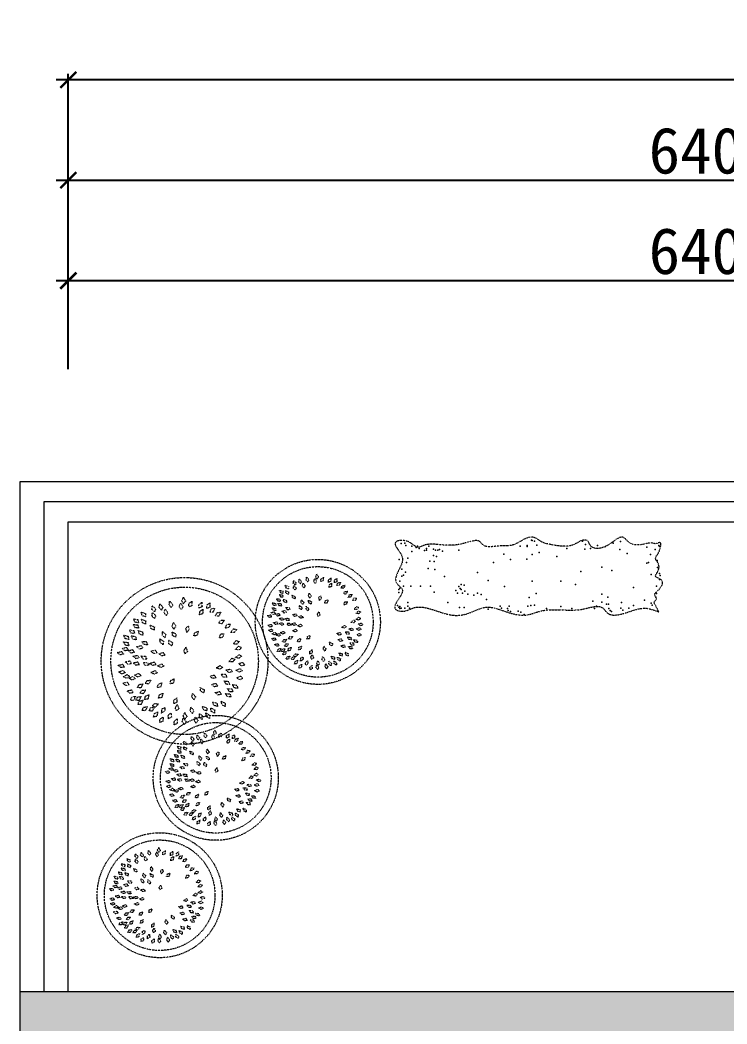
# Model space of a CAD drawing. Header units: millimetres. Extents: x -41640 to 3079702, y -5257903 to 68462.
# Drawn here: x 2742 to 6259, y 17369 to 22366 of the extents above; entities that cross this region are included whole.
import ezdxf

# ---------------------------------------------------------------- set-up
doc = ezdxf.new("R2010")
doc.units = ezdxf.units.MM
doc.header["$LTSCALE"] = 10
doc.linetypes.add('ACAD_ISO03W100', pattern=[30, 12, -18])
doc.linetypes.add('CONTINOUS', pattern=[0])
doc.layers.get('0').update_dxf_attribs({"color": 255})
doc.layers.get('Defpoints').update_dxf_attribs({"color": 255})
doc.layers.add('1室外尺寸标注', color=3, linetype='Continuous', lineweight=30)
doc.layers.add('浅线', color=251, linetype='CONTINOUS', lineweight=0)
doc.styles.get("Standard").update_dxf_attribs({"font": ''})
doc.styles.add('邓林', font='simhei.ttf')
doc.styles.get('Standard').set_extended_font_data('SimSun')
doc.dimstyles.get("Standard").update_dxf_attribs({"dimtxt": 0.18, "dimasz": 0.18, "dimexe": 0.18, "dimexo": 0.0625, "dimgap": 0.09, "dimtad": 0, "dimtih": 1, "dimtoh": 1, "dimdec": 4, "dimzin": 0, "dimdsep": 46, "dimtxsty": 'Standard', "dimcen": 0.09, "dimadec": 0, "dimazin": 0, "dimtfac": 1, "dimtdec": 4, "dimtofl": 0, "dimtmove": 0, "dimatfit": 3, "dimfxl": 1, "dimtolj": 1, "dimtzin": 0, "dimarcsym": 0})

# ---------------------------------------------------------------- blocks, each defined once
blk = doc.blocks.new('_ArchTick')
at = {"color": 0, "linetype": 'ByBlock', "const_width": 0.15}
blk.add_lwpolyline([(-0.5, -0.5), (0.5, 0.5)], dxfattribs=at)
blk = doc.blocks.new('*D316')
at = {"layer": '1室外尺寸标注', "color": 8, "lineweight": -2}
for p, q in [((2982.3, 20629), (2982.3, 21099)), ((9382.6, 20629), (9382.6, 21099)), ((9442.6, 21069), (2922.3, 21069))]:
    blk.add_line(p, q, dxfattribs=at)
at = {"layer": 'Defpoints', "color": 0, "lineweight": 30}
for p in [(2982.3, 21069), (2982.3, 20569, 0), (9382.6, 20569, 0)]:
    blk.add_point(p, dxfattribs=at)
at = {"layer": '1室外尺寸标注', "color": 8, "lineweight": -2, "xscale": 80, "yscale": 80, "zscale": 80, "rotation": 180}
blk.add_blockref('_ArchTick', (2982.3, 21069), dxfattribs=at)
at = {"layer": '1室外尺寸标注', "color": 8, "lineweight": -2, "xscale": 80, "yscale": 80, "zscale": 80}
blk.add_blockref('_ArchTick', (9382.6, 21069), dxfattribs=at)
at = {"layer": '1室外尺寸标注', "color": 45, "insert": (6182.4, 21215.3), "char_height": 230, "attachment_point": 5, "style": '邓林', "bg_fill": 3, "box_fill_scale": 1.1, "bg_fill_color": 256, "bg_fill_true_color": 13158600, "bg_fill_transparency": 6998976}
blk.add_mtext('6400', dxfattribs=at)
blk = doc.blocks.new('_Dot')
at = {"color": 0, "linetype": 'ByBlock', "lineweight": -2}
blk.add_line((-0.5, 0), (-1, 0), dxfattribs=at)
at = {"color": 0, "linetype": 'ByBlock', "const_width": 0.5}
blk.add_lwpolyline([(-0.25, 0, 1), (0.25, 0, 1)], format="xyb", close=True, dxfattribs=at)
blk = doc.blocks.new('DOT')
at = {"color": 0, "linetype": 'ByBlock'}
blk.add_line((-0.35, 0), (-1, 0), dxfattribs=at)
at = {"color": 0, "linetype": 'ByBlock', "const_width": 0.35}
blk.add_lwpolyline([(-0.175, 0, 1), (0.175, 0, 1)], format="xyb", close=True, dxfattribs=at)
blk = doc.blocks.new('*D317')
at = {"layer": '1室外尺寸标注', "color": 8, "lineweight": -2}
for p, q in [((2982.3, 20629), (2982.3, 21599)), ((9382.6, 20629), (9382.6, 21599)), ((2922.3, 21569), (9442.6, 21569))]:
    blk.add_line(p, q, dxfattribs=at)
at = {"layer": 'Defpoints', "color": 0, "lineweight": 30}
for p in [(9382.6, 21569), (2982.3, 20569, 0), (9382.6, 20569, 0)]:
    blk.add_point(p, dxfattribs=at)
at = {"layer": '1室外尺寸标注', "color": 8, "lineweight": -2, "xscale": 80, "yscale": 80, "zscale": 80, "rotation": 180}
blk.add_blockref('_ArchTick', (2982.3, 21569), dxfattribs=at)
at = {"layer": '1室外尺寸标注', "color": 8, "lineweight": -2, "xscale": 80, "yscale": 80, "zscale": 80}
blk.add_blockref('_ArchTick', (9382.6, 21569), dxfattribs=at)
at = {"layer": '1室外尺寸标注', "color": 45, "insert": (6182.4, 21715.3), "char_height": 230, "attachment_point": 5, "style": '邓林', "bg_fill": 3, "box_fill_scale": 1.1, "bg_fill_color": 256, "bg_fill_true_color": 13158600, "bg_fill_transparency": 6994144}
blk.add_mtext('6400', dxfattribs=at)
blk = doc.blocks.new('*D322')
at = {"layer": '1室外尺寸标注', "color": 8, "lineweight": -2}
for p, q in [((2982.3, 20629), (2982.3, 22099)), ((24232.6, 20629), (24232.6, 22099)), ((24292.6, 22069), (2922.3, 22069))]:
    blk.add_line(p, q, dxfattribs=at)
at = {"layer": 'Defpoints', "color": 0, "lineweight": 30}
for p in [(2982.3, 22069), (2982.3, 20569, 0), (24232.6, 20569, 0)]:
    blk.add_point(p, dxfattribs=at)
at = {"layer": '1室外尺寸标注', "color": 8, "lineweight": -2, "xscale": 80, "yscale": 80, "zscale": 80, "rotation": 180}
blk.add_blockref('_ArchTick', (2982.3, 22069), dxfattribs=at)
at = {"layer": '1室外尺寸标注', "color": 8, "lineweight": -2, "xscale": 80, "yscale": 80, "zscale": 80}
blk.add_blockref('_ArchTick', (24232.6, 22069), dxfattribs=at)
at = {"layer": '1室外尺寸标注', "color": 45, "insert": (13607.4, 22215.3), "char_height": 230, "attachment_point": 5, "style": '邓林', "bg_fill": 3, "box_fill_scale": 1.1, "bg_fill_color": 256, "bg_fill_true_color": 13158600, "bg_fill_transparency": 0}
blk.add_mtext('21250', dxfattribs=at)

msp = doc.modelspace()

# ---------------------------------------------------------------- hatches: boundary and pattern name
at = {"layer": '浅线'}
h = msp.add_hatch(color=256, dxfattribs=at)
h.paths.add_polyline_path([(7667.6, 17529), (2742.3, 17529), (2742.3, 16199), (2982.3, 16199), (2982.3, 17329), (7667.6, 17329)])
h.paths.add_polyline_path([(10482.6, 17529), (8997.6, 17529), (8997.6, 17329), (10482.6, 17329)])

# ---------------------------------------------------------------- linework, layer by layer
for p, q in [((2742.3, 20069), (24472.6, 20069)), ((2742.3, 17529), (2742.3, 20069)), ((2862.3, 19969), (24352.6, 19969)), ((2982.3, 19869), (24232.6, 19869)), ((2982.3, 17529), (2982.3, 19869)), ((7667.6, 17529), (2742.3, 17529)), ((2742.3, 16199), (2742.3, 17529))]:
    msp.add_line(p, q, dxfattribs=at)
at = {"layer": '浅线', "ltscale": 0.5}
msp.add_line((2862.3, 17529), (2862.3, 19969), dxfattribs=at)
at = {"layer": '浅线', "linetype": 'ACAD_ISO03W100', "ltscale": 0.01, "elevation": 0}
for points in [[(4173.6, 19569.7), (4165, 19579.6), (4168, 19593.2), (4179.2, 19580.5)], [(4218.8, 19583.9), (4212.8, 19595.6), (4218.9, 19608.1), (4226.8, 19593.1)], [(4238.8, 19571.7), (4239.4, 19584.8), (4251, 19592.7), (4250.3, 19575.7)], [(4277.3, 19567.4), (4277, 19580.5), (4287.9, 19589.1), (4288.5, 19572.2)], [(4077.3, 19534.6), (4065, 19539.3), (4061.1, 19552.7), (4077, 19546.8)], [(4111.4, 19553.7), (4101.5, 19562.3), (4102.5, 19576.2), (4115.4, 19565.2)], [(4111.1, 19528.1), (4101.7, 19537.3), (4103.5, 19551.1), (4115.7, 19539.4)], [(4136.8, 19559.8), (4128.4, 19569.8), (4131.5, 19583.4), (4142.5, 19570.5)], [(4155.1, 19539.5), (4146.8, 19549.7), (4150.1, 19563.2), (4161, 19550.2)], [(4210.6, 19561.9), (4203.5, 19572.9), (4208.2, 19586), (4217.6, 19571.8)], [(4279.2, 19542.3), (4280.2, 19555.4), (4291.9, 19562.9), (4290.8, 19546)], [(4306.3, 19565.3), (4306.4, 19578.4), (4317.5, 19586.8), (4317.7, 19569.8)], [(4317.7, 19551.8), (4322.6, 19564), (4336.1, 19567.6), (4329.9, 19551.8)], [(4338.7, 19538.7), (4345.1, 19550.2), (4358.9, 19552.2), (4350.8, 19537.2)], [(3554.6, 19461.2), (3546.6, 19476.8), (3554.7, 19493.5), (3565.2, 19473.5)], [(4051.8, 19492.5), (4038.8, 19494.2), (4031.9, 19506.3), (4048.7, 19504.3)], [(4051.4, 19512.5), (4038.5, 19514.9), (4032.3, 19527.4), (4049, 19524.4)], [(4077.9, 19507.4), (4065.8, 19512.7), (4062.6, 19526.2), (4078.2, 19519.6)], [(4110.4, 19485.3), (4098.3, 19490.3), (4094.8, 19503.8), (4110.5, 19497.5)], [(4183.7, 19489.3), (4176.6, 19500.4), (4181.5, 19513.4), (4190.8, 19499.2)], [(4237.3, 19500.5), (4240.6, 19487.8), (4231.9, 19476.8), (4227.5, 19493.2)], [(4350.6, 19511.4), (4358.3, 19522.1), (4372.2, 19522.4), (4362.4, 19508.5)], [(4394.1, 19506.8), (4388.5, 19494.9), (4374.8, 19492.1), (4382, 19507.5)], [(4417.3, 19487.3), (4409.5, 19476.7), (4395.6, 19476.6), (4405.6, 19490.3)], [(3411.4, 19421), (3398.2, 19432.4), (3399.5, 19451), (3416.7, 19436.3)], [(3445.2, 19429), (3434, 19442.5), (3438.2, 19460.6), (3452.9, 19443.3)], [(3494.3, 19442.2), (3482.9, 19455.5), (3486.8, 19473.7), (3501.7, 19456.6)], [(3543.6, 19431.8), (3534.1, 19446.5), (3540.4, 19464), (3553, 19445.1)], [(3581.2, 19445), (3582.1, 19462.4), (3597.4, 19472.9), (3596.5, 19450.3)], [(3632.5, 19439.1), (3632.1, 19456.6), (3646.7, 19468.2), (3647.4, 19445.6)], [(3671.3, 19436.4), (3671.3, 19453.9), (3686.2, 19465), (3686.4, 19442.4)], [(3686.4, 19418.4), (3693, 19434.7), (3710.9, 19439.5), (3702.7, 19418.4)], [(4015.5, 19427), (4002.5, 19428.9), (3995.8, 19441.1), (4012.6, 19438.8)], [(4015, 19450.3), (4002.2, 19453.2), (3996.5, 19465.9), (4013.1, 19462.3)], [(4036.8, 19472), (4023.8, 19474.1), (4017.4, 19486.4), (4034.1, 19483.9)], [(4043.1, 19448.9), (4030.2, 19451.5), (4024.2, 19464.1), (4040.9, 19460.9)], [(4067.5, 19466.1), (4055, 19470.2), (4050.5, 19483.4), (4066.7, 19478.3)], [(4084.7, 19430.7), (4071.6, 19431.1), (4063.6, 19442.5), (4080.5, 19442.1)], [(4142.7, 19430.9), (4131.9, 19438.4), (4131.5, 19452.3), (4145.4, 19442.7)], [(4149.1, 19457), (4139.7, 19466.2), (4141.5, 19480), (4153.7, 19468.3)], [(4175.2, 19426), (4164.8, 19434.1), (4165.1, 19448), (4178.6, 19437.7)], [(4189.9, 19458.6), (4178.5, 19465.1), (4176.7, 19478.9), (4191.6, 19470.6)], [(4257.4, 19463.9), (4261.6, 19476.4), (4274.8, 19480.8), (4269.6, 19464.6)], [(4370.3, 19471.2), (4365.9, 19458.8), (4352.6, 19454.7), (4358.2, 19470.7)], [(4427.1, 19442.3), (4418.3, 19432.5), (4404.5, 19433.7), (4415.7, 19446.5)], [(3365.8, 19395.5), (3349.5, 19401.8), (3344.3, 19419.6), (3365.5, 19411.8)], [(3411, 19386.8), (3398.4, 19399.1), (3400.8, 19417.5), (3417.1, 19401.9)], [(3469.6, 19402), (3458.6, 19415.6), (3463, 19433.7), (3477.4, 19416.3)], [(3635.1, 19405.7), (3636.4, 19423.2), (3652, 19433.2), (3650.6, 19410.6)], [(3714.4, 19401), (3722.9, 19416.3), (3741.3, 19418.9), (3730.5, 19399)], [(3995.4, 19395.6), (3982.6, 19392.7), (3971.9, 19401.8), (3988.5, 19405.6)], [(4014, 19410.7), (4001.1, 19407.9), (3990.6, 19417), (4007.1, 19420.8)], [(4036.4, 19402.2), (4023.5, 19399.4), (4013, 19408.5), (4029.6, 19412.3)], [(4054.2, 19381.5), (4041.4, 19378.5), (4030.7, 19387.4), (4047.2, 19391.4)], [(4067.7, 19417.4), (4054.9, 19414.6), (4044.3, 19423.6), (4060.8, 19427.5)], [(4082.2, 19377.1), (4069, 19377), (4060.5, 19388), (4077.5, 19388.4)], [(4120.8, 19400.6), (4108, 19397.7), (4097.4, 19406.7), (4113.9, 19410.6)], [(4150.8, 19391.5), (4138, 19388.7), (4127.4, 19397.7), (4143.9, 19401.5)], [(4225.1, 19397.2), (4220.8, 19409.6), (4228.6, 19421.2), (4234.3, 19405.2)], [(4436.8, 19387.3), (4426.3, 19379.5), (4412.9, 19383.4), (4426.4, 19393.7)], [(4436.3, 19420.4), (4427.1, 19411.1), (4413.3, 19412.9), (4425.1, 19425.1)], [(3331.9, 19339.4), (3314.5, 19341.6), (3305.3, 19357.7), (3327.8, 19355.1)], [(3331.3, 19366), (3314.1, 19369.2), (3305.9, 19385.9), (3328.1, 19381.9)], [(3366.7, 19359.2), (3350.6, 19366.3), (3346.3, 19384.3), (3367.1, 19375.5)], [(3410, 19329.7), (3393.9, 19336.4), (3389.2, 19354.4), (3410.2, 19345.9)], [(3507.7, 19335), (3498.3, 19349.8), (3504.9, 19367.2), (3517.2, 19348.2)], [(3579.2, 19350), (3583.6, 19333), (3572, 19318.5), (3566.1, 19340.3)], [(3730.2, 19364.6), (3740.5, 19378.7), (3759.1, 19379.1), (3746, 19360.7)], [(3788.3, 19358.4), (3780.8, 19342.6), (3762.6, 19338.8), (3772.1, 19359.3)], [(3998.8, 19347.7), (3986, 19344.8), (3975.4, 19353.8), (3991.9, 19357.7)], [(4025.7, 19360.2), (4012.9, 19357.4), (4002.3, 19366.4), (4018.8, 19370.2)], [(4054.8, 19356.5), (4042, 19353.7), (4031.4, 19362.7), (4047.9, 19366.6)], [(4070.5, 19363.8), (4083.6, 19364.9), (4092.9, 19354.6), (4076, 19353)], [(4117.1, 19356.6), (4104.5, 19352.9), (4093.4, 19361.3), (4109.6, 19366.1)], [(4146.9, 19350.7), (4135, 19345.3), (4122.7, 19351.9), (4138.1, 19359.1)], [(4365.8, 19346.6), (4354.8, 19339.4), (4341.7, 19344.1), (4355.9, 19353.5)], [(4401.1, 19329.7), (4388.3, 19326.9), (4377.7, 19335.9), (4394.2, 19339.8)], [(4411.6, 19376.2), (4402.8, 19366.5), (4388.9, 19367.7), (4400.2, 19380.4)], [(4439.1, 19333.6), (4427.1, 19328.3), (4415, 19335.1), (4430.4, 19342.1)], [(4447.7, 19354.5), (4434.9, 19351.6), (4424.3, 19360.6), (4440.8, 19364.5)], [(3282.9, 19283.1), (3265.8, 19287), (3258.2, 19303.9), (3280.3, 19299.1)], [(3311.9, 19312), (3294.6, 19314.8), (3286, 19331.2), (3308.3, 19327.8)], [(3320.3, 19281.2), (3303.1, 19284.7), (3295.1, 19301.5), (3317.3, 19297.2)], [(3352.8, 19304.1), (3336.2, 19309.6), (3330.2, 19327.2), (3351.8, 19320.3)], [(3461.7, 19292), (3449.1, 19304.2), (3451.4, 19322.7), (3467.8, 19307)], [(3516.1, 19294.1), (3500.9, 19302.8), (3498.5, 19321.2), (3518.2, 19310.2)], [(3606, 19301.3), (3611.6, 19317.8), (3629.3, 19323.7), (3622.2, 19302.2)], [(3756.6, 19310.9), (3750.7, 19294.4), (3732.9, 19288.9), (3740.4, 19310.3)], [(3819.3, 19332.3), (3808.8, 19318.3), (3790.2, 19318.2), (3803.6, 19336.5)], [(4001.8, 19325.8), (3989.5, 19321.3), (3977.8, 19329), (3993.7, 19334.9)], [(4016.4, 19281.2), (4003.6, 19278.3), (3992.9, 19287.3), (4009.5, 19291.2)], [(4018.5, 19311.9), (4007.1, 19305.5), (3994.3, 19311.1), (4009, 19319.6)], [(4039.7, 19304), (4027.6, 19298.9), (4015.5, 19305.8), (4031.1, 19312.6)], [(4061.2, 19315.1), (4049, 19310.1), (4037, 19317.2), (4052.7, 19323.8)], [(4076.5, 19286.8), (4084.1, 19297.5), (4098, 19297.9), (4088.3, 19284)], [(4122.1, 19325.9), (4110.2, 19320.3), (4097.9, 19326.9), (4113.2, 19334.2)], [(4121.7, 19271.2), (4125.7, 19283.7), (4138.8, 19288.4), (4133.9, 19272.1)], [(4169.4, 19284.7), (4172, 19297.5), (4184.6, 19303.5), (4181.4, 19286.9)], [(4340.8, 19307.4), (4327.9, 19304.5), (4317.3, 19313.5), (4333.9, 19317.4)], [(4380.9, 19309.6), (4367.7, 19309.6), (4359.3, 19320.8), (4376.3, 19320.9)], [(4391, 19281.9), (4378, 19283.4), (4370.8, 19295.4), (4387.7, 19293.7)], [(4440.9, 19304.4), (4428.6, 19299.7), (4416.8, 19307), (4432.5, 19313.3)], [(3281.4, 19230.3), (3264.3, 19226.6), (3250.2, 19238.7), (3272.3, 19243.7)], [(3283.5, 19252), (3266.1, 19254.5), (3257.2, 19270.8), (3279.6, 19267.8)], [(3353.1, 19239.2), (3336.1, 19235.4), (3321.9, 19247.5), (3343.9, 19252.6)], [(3375.8, 19256.9), (3358.3, 19257.5), (3347.6, 19272.7), (3370.2, 19272.2)], [(3453, 19257.1), (3438.7, 19267.2), (3438.1, 19285.8), (3456.7, 19272.9)], [(3496.4, 19250.7), (3482.6, 19261.5), (3482.9, 19280.1), (3500.9, 19266.3)], [(3563, 19212.3), (3557.3, 19228.8), (3567.6, 19244.2), (3575.2, 19222.9)], [(3832.3, 19272.4), (3820.6, 19259.4), (3802.1, 19261), (3817.1, 19277.9)], [(3844.6, 19243.2), (3832.3, 19230.7), (3813.9, 19233.2), (3829.6, 19249.4)], [(4032, 19252), (4019.2, 19249.2), (4008.6, 19258.2), (4025.1, 19262)], [(4021, 19223.2), (4026.5, 19235.1), (4040.2, 19238.1), (4033.2, 19222.6)], [(4047.6, 19271.3), (4054.4, 19282.5), (4068.3, 19283.9), (4059.6, 19269.3)], [(4056.9, 19250.3), (4064.4, 19261), (4078.4, 19261.5), (4068.7, 19247.5)], [(4074.1, 19226.4), (4077.7, 19239), (4090.7, 19244), (4086.2, 19227.7)], [(4126.5, 19231.5), (4129.6, 19244.3), (4142.4, 19249.7), (4138.5, 19233.2)], [(4258.3, 19225.4), (4250.1, 19235.6), (4253.6, 19249.1), (4264.3, 19236)], [(4295.3, 19250.8), (4283.6, 19256.8), (4281.2, 19270.6), (4296.4, 19262.9)], [(4347.3, 19276.4), (4334.5, 19273.5), (4323.9, 19282.5), (4340.4, 19286.4)], [(4361, 19245.7), (4348.2, 19242.9), (4337.6, 19251.9), (4354.1, 19255.8)], [(4396.6, 19236.3), (4383.5, 19236.7), (4375.4, 19248), (4392.4, 19247.7)], [(4403.9, 19254.4), (4390.7, 19255.1), (4383, 19266.7), (4399.9, 19265.9)], [(4422.1, 19268.3), (4409, 19269.4), (4401.5, 19281.1), (4418.4, 19279.9)], [(3256.7, 19210.1), (3239.6, 19206.3), (3225.4, 19218.3), (3247.5, 19223.5)], [(3311.3, 19218.9), (3294.2, 19215.2), (3280.2, 19227.4), (3302.2, 19232.3)], [(3335.1, 19191.3), (3318.1, 19187.3), (3303.8, 19199.2), (3325.8, 19204.6)], [(3372.4, 19185.5), (3354.9, 19185.3), (3343.5, 19200), (3366.1, 19200.5)], [(3423.9, 19216.8), (3406.9, 19213), (3392.7, 19225), (3414.7, 19230.1)], [(3463.9, 19204.7), (3446.8, 19200.9), (3432.6, 19212.9), (3454.7, 19218.1)], [(3811.7, 19184.3), (3799.9, 19171.3), (3781.4, 19173), (3796.4, 19189.9)], [(3845.2, 19199.1), (3831.2, 19188.7), (3813.3, 19193.9), (3831.4, 19207.6)], [(4041.4, 19223.8), (4047.8, 19235.2), (4061.6, 19237), (4053.4, 19222.2)], [(4049.2, 19207.3), (4053.9, 19219.5), (4067.3, 19223.4), (4061.4, 19207.5)], [(4064.4, 19185.9), (4070.7, 19197.4), (4084.5, 19199.4), (4076.5, 19184.4)], [(4090.7, 19184.2), (4097.2, 19195.6), (4111, 19197.5), (4102.8, 19182.6)], [(4102.6, 19202.4), (4112.2, 19211.4), (4125.9, 19209.2), (4113.7, 19197.4)], [(4150.4, 19195.7), (4149.4, 19182.6), (4137.7, 19175), (4138.8, 19192)], [(4184, 19210.5), (4183.6, 19223.7), (4194.4, 19232.4), (4195.2, 19215.5)], [(4193, 19183.3), (4188.6, 19195.7), (4196.3, 19207.3), (4202.1, 19191.4)], [(4252.3, 19173.6), (4244, 19183.7), (4247.1, 19197.2), (4258.1, 19184.3)], [(4306.8, 19183.4), (4294.2, 19187.1), (4289.3, 19200.1), (4305.6, 19195.5)], [(4334.6, 19175.5), (4323, 19181.6), (4320.7, 19195.3), (4335.8, 19187.6)], [(4346.2, 19200.6), (4333.5, 19203.6), (4327.8, 19216.3), (4344.4, 19212.6)], [(4374.4, 19199.9), (4362.7, 19205.9), (4360.3, 19219.6), (4375.5, 19212)], [(3261.3, 19146.2), (3244.2, 19142.4), (3230, 19154.4), (3252.1, 19159.6)], [(3297.1, 19163), (3280, 19159.1), (3265.9, 19171.2), (3287.9, 19176.3)], [(3335.9, 19158.1), (3318.8, 19154.2), (3304.7, 19166.3), (3326.7, 19171.4)], [(3356.8, 19167.8), (3374.2, 19169.2), (3386.6, 19155.4), (3364.1, 19153.3)], [(3419, 19158.1), (3402.2, 19153.2), (3387.3, 19164.4), (3409, 19170.9)], [(3458.7, 19150.2), (3442.8, 19143), (3426.5, 19151.9), (3447, 19161.4)], [(3750.6, 19144.7), (3735.9, 19135.2), (3718.5, 19141.5), (3737.3, 19154)], [(3848.3, 19127.5), (3832.3, 19120.4), (3816.1, 19129.4), (3836.7, 19138.8)], [(3859.8, 19155.3), (3842.7, 19151.5), (3828.5, 19163.5), (3850.6, 19168.6)], [(4107.7, 19160.8), (4110.3, 19173.7), (4122.9, 19179.7), (4119.7, 19163)], [(4130.6, 19140.3), (4131.8, 19153.4), (4143.7, 19160.7), (4142.2, 19143.7)], [(4163.7, 19154.3), (4162.2, 19167.4), (4172.3, 19177), (4174.4, 19160.1)], [(4185.1, 19131.6), (4184.5, 19144.7), (4195.3, 19153.6), (4196.2, 19136.6)], [(4223.3, 19133.1), (4214.7, 19143), (4217.6, 19156.6), (4228.9, 19143.9)], [(4224.5, 19152.8), (4218.2, 19164.2), (4223.8, 19177), (4232.2, 19162.2)], [(4266.5, 19137.6), (4259.2, 19148.5), (4263.7, 19161.7), (4273.3, 19147.7)], [(4288.5, 19151.9), (4278.3, 19160.3), (4278.9, 19174.2), (4292.1, 19163.6)], [(4315.9, 19155.5), (4304.5, 19162), (4302.8, 19175.9), (4317.6, 19167.5)], [(3265.3, 19117), (3248.8, 19111.1), (3233.2, 19121.3), (3254.5, 19129.2)], [(3287.5, 19098.6), (3272.2, 19090), (3255.2, 19097.5), (3274.8, 19108.8)], [(3315.7, 19088), (3299.6, 19081.2), (3283.5, 19090.4), (3304.2, 19099.5)], [(3344.4, 19102.8), (3328.2, 19096.1), (3312.2, 19105.6), (3333, 19114.4)], [(3425.6, 19117.2), (3409.7, 19109.8), (3393.3, 19118.5), (3413.7, 19128.2)], [(3717.2, 19092.5), (3700.1, 19088.7), (3685.9, 19100.7), (3708, 19105.9)], [(3770.6, 19095.5), (3753.1, 19095.5), (3741.9, 19110.3), (3764.6, 19110.6)], [(3797.6, 19122.3), (3780.5, 19118.5), (3766.4, 19130.5), (3788.4, 19135.7)], [(3850.6, 19088.5), (3834.3, 19082.2), (3818.5, 19092), (3839.5, 19100.4)], [(3284.6, 19057.6), (3267.6, 19053.7), (3253.4, 19065.8), (3275.4, 19070.9)], [(3326.3, 19044.4), (3335.4, 19059.4), (3353.9, 19061.2), (3342.3, 19041.8)], [(3364.8, 19065.1), (3374.9, 19079.3), (3393.5, 19079.9), (3380.6, 19061.3)], [(3425.1, 19044.2), (3430.4, 19060.9), (3447.8, 19067.2), (3441.3, 19045.5)], [(3488.7, 19062.2), (3492.2, 19079.4), (3509, 19087.4), (3504.6, 19065.2)], [(3656.5, 19017.1), (3640.9, 19025.1), (3637.8, 19043.4), (3658, 19033.2)], [(3725.9, 19051.2), (3708.8, 19047.3), (3694.7, 19059.4), (3716.7, 19064.5)], [(3784.2, 19058.6), (3766.8, 19060.5), (3757.3, 19076.5), (3779.8, 19074.2)], [(3801.3, 19021.9), (3783.8, 19022.8), (3773.4, 19038.2), (3796, 19037.2)], [(3825.6, 19040.4), (3808.1, 19041.8), (3798.2, 19057.5), (3820.7, 19055.9)], [(3305.5, 19018.7), (3288.4, 19014.9), (3274.3, 19026.9), (3296.3, 19032.1)], [(3290.8, 18980.3), (3298.2, 18996.2), (3316.4, 19000.1), (3307, 18979.5)], [(3318, 18981.1), (3326.6, 18996.3), (3345, 18998.7), (3334, 18978.9)], [(3338.6, 19016.4), (3348.7, 19030.7), (3367.3, 19031.4), (3354.5, 19012.7)], [(3361.6, 18984.6), (3366.5, 19001.4), (3383.8, 19008.1), (3377.8, 18986.2)], [(3431.4, 18991.4), (3435.7, 19008.3), (3452.7, 19015.6), (3447.5, 18993.6)], [(3508.2, 18963.4), (3507.6, 18980.9), (3522, 18992.6), (3523, 18970)], [(3607.2, 18983.2), (3596.3, 18996.9), (3600.9, 19014.8), (3615.2, 18997.3)], [(3744.2, 19010.3), (3727.1, 19006.5), (3713, 19018.5), (3735, 19023.7)], [(3791.6, 18997.7), (3774.1, 18998.2), (3763.3, 19013.3), (3786, 19012.9)], [(3328.4, 18959), (3334.7, 18975.3), (3352.6, 18980.5), (3344.7, 18959.3)], [(3348.7, 18930.5), (3357.1, 18945.8), (3375.5, 18948.5), (3364.8, 18928.6)], [(3383.8, 18928.2), (3392.4, 18943.5), (3410.8, 18946), (3399.9, 18926.1)], [(3399.7, 18952.5), (3412.4, 18964.6), (3430.7, 18961.6), (3414.4, 18945.8)], [(3463.3, 18943.6), (3462.1, 18926.2), (3446.5, 18916), (3447.8, 18938.6)], [(3520.1, 18927.1), (3514.3, 18943.6), (3524.6, 18959.1), (3532.3, 18937.8)], [(3599.3, 18914.1), (3588.1, 18927.6), (3592.3, 18945.7), (3607, 18928.4)], [(3671.9, 18927.2), (3655.1, 18932.1), (3648.5, 18949.4), (3670.3, 18943.3)], [(3709, 18916.6), (3693.5, 18924.7), (3690.5, 18943.1), (3710.6, 18932.8)], [(3724.5, 18950.1), (3707.4, 18954.1), (3699.9, 18971.1), (3722, 18966.2)], [(3762, 18949.2), (3746.4, 18957.2), (3743.2, 18975.5), (3763.5, 18965.3)], [(3406.5, 18897), (3409.9, 18914.2), (3426.6, 18922.3), (3422.4, 18900)], [(3436.9, 18869.7), (3438.6, 18887.2), (3454.4, 18896.9), (3452.5, 18874.3)], [(3481.1, 18888.4), (3479.1, 18905.8), (3492.5, 18918.6), (3495.3, 18896.2)], [(3560.6, 18860.1), (3549.1, 18873.3), (3553, 18891.5), (3568, 18874.5)], [(3562.2, 18886.4), (3553.7, 18901.7), (3561.2, 18918.7), (3572.4, 18899)], [(3618.1, 18866.2), (3608.4, 18880.7), (3614.4, 18898.3), (3627.2, 18879.6)], [(3647.4, 18885.2), (3633.9, 18896.3), (3634.6, 18914.9), (3652.3, 18900.7)], [(3684, 18890), (3668.9, 18898.7), (3666.5, 18917.1), (3686.3, 18906)], [(3509.6, 18858.1), (3508.9, 18875.6), (3523.2, 18887.4), (3524.4, 18864.8)]]:
    msp.add_lwpolyline(points, close=True, dxfattribs=at)
at = {"layer": '浅线', "linetype": 'ACAD_ISO03W100', "ltscale": 0.01}
for points in [[(3603.6, 18777.5), (3593.7, 18786.1), (3594.7, 18800), (3607.6, 18789)], [(3629, 18783.5), (3620.6, 18793.6), (3623.7, 18807.2), (3634.7, 18794.3)], [(3665.8, 18793.4), (3657.2, 18803.4), (3660.2, 18817), (3671.4, 18804.2)], [(3702.8, 18785.6), (3695.7, 18796.6), (3700.4, 18809.8), (3709.8, 18795.6)], [(3711, 18807.7), (3705, 18819.4), (3711.1, 18831.9), (3719, 18816.9)], [(3731, 18795.5), (3731.6, 18808.6), (3743.2, 18816.4), (3742.5, 18799.5)], [(3769.5, 18791.1), (3769.2, 18804.2), (3780.1, 18812.9), (3780.7, 18795.9)], [(3798.5, 18789), (3798.6, 18802.2), (3809.7, 18810.5), (3809.9, 18793.6)], [(3809.9, 18775.6), (3814.8, 18787.8), (3828.3, 18791.4), (3822.1, 18775.6)], [(3543.6, 18736.2), (3530.7, 18738.7), (3524.5, 18751.2), (3541.2, 18748.2)], [(3569.5, 18758.4), (3557.2, 18763.1), (3553.3, 18776.5), (3569.2, 18770.6)], [(3570.1, 18731.2), (3558, 18736.5), (3554.8, 18750), (3570.4, 18743.4)], [(3603.3, 18751.9), (3593.9, 18761.1), (3595.7, 18774.9), (3607.9, 18763.2)], [(3647.3, 18763.3), (3639, 18773.5), (3642.3, 18787), (3653.2, 18774)], [(3771.4, 18766.1), (3772.4, 18779.1), (3784.1, 18786.7), (3783, 18769.7)], [(3830.9, 18762.5), (3837.3, 18774), (3851.1, 18775.9), (3843, 18761)], [(3842.8, 18735.2), (3850.5, 18745.8), (3864.4, 18746.1), (3854.6, 18732.3)], [(3507.2, 18674.1), (3494.4, 18677), (3488.7, 18689.7), (3505.3, 18686.1)], [(3529, 18695.7), (3516, 18697.9), (3509.6, 18710.2), (3526.3, 18707.6)], [(3544, 18716.3), (3531, 18718), (3524.1, 18730.1), (3540.9, 18728.1)], [(3559.7, 18689.9), (3547.2, 18694), (3542.7, 18707.2), (3558.9, 18702)], [(3602.6, 18709.1), (3590.5, 18714.1), (3587, 18727.6), (3602.7, 18721.2)], [(3641.3, 18680.8), (3631.9, 18689.9), (3633.7, 18703.8), (3645.9, 18692)], [(3675.9, 18713), (3668.8, 18724.1), (3673.7, 18737.2), (3683, 18722.9)], [(3682.1, 18682.3), (3670.7, 18688.8), (3668.9, 18702.7), (3683.8, 18694.4)], [(3729.5, 18724.2), (3732.8, 18711.5), (3724.1, 18700.6), (3719.7, 18717)], [(3749.6, 18687.7), (3753.8, 18700.1), (3767, 18704.6), (3761.8, 18688.4)], [(3862.5, 18694.9), (3858.1, 18682.6), (3844.8, 18678.4), (3850.4, 18694.5)], [(3886.3, 18730.6), (3880.7, 18718.7), (3867, 18715.9), (3874.2, 18731.3)], [(3909.5, 18711), (3901.7, 18700.5), (3887.8, 18700.4), (3897.8, 18714.1)], [(3506.2, 18634.5), (3493.3, 18631.7), (3482.8, 18640.8), (3499.3, 18644.5)], [(3507.7, 18650.8), (3494.7, 18652.7), (3488, 18664.9), (3504.8, 18662.6)], [(3535.3, 18672.7), (3522.4, 18675.3), (3516.4, 18687.9), (3533.1, 18684.6)], [(3559.9, 18641.2), (3547.1, 18638.3), (3536.5, 18647.4), (3553, 18651.2)], [(3576.9, 18654.5), (3563.8, 18654.9), (3555.8, 18666.3), (3572.7, 18665.9)], [(3634.9, 18654.6), (3624.1, 18662.2), (3623.7, 18676.1), (3637.6, 18666.5)], [(3667.4, 18649.8), (3657, 18657.9), (3657.3, 18671.8), (3670.8, 18661.5)], [(3717.3, 18621), (3713, 18633.4), (3720.8, 18644.9), (3726.5, 18629)], [(3919.3, 18666), (3910.5, 18656.3), (3896.7, 18657.5), (3907.9, 18670.2)], [(3928.5, 18644.2), (3919.3, 18634.8), (3905.5, 18636.6), (3917.3, 18648.9)], [(3487.6, 18619.4), (3474.8, 18616.5), (3464.1, 18625.5), (3480.7, 18629.4)], [(3517.9, 18584), (3505.1, 18581.1), (3494.5, 18590.1), (3511, 18594)], [(3528.6, 18625.9), (3515.7, 18623.2), (3505.2, 18632.3), (3521.8, 18636)], [(3546.4, 18605.2), (3533.6, 18602.3), (3522.9, 18611.2), (3539.4, 18615.2)], [(3547, 18580.3), (3534.2, 18577.5), (3523.6, 18586.5), (3540.1, 18590.3)], [(3574.4, 18600.9), (3561.2, 18600.8), (3552.7, 18611.8), (3569.7, 18612.1)], [(3562.7, 18587.6), (3575.8, 18588.7), (3585.1, 18578.3), (3568.2, 18576.7)], [(3609.3, 18580.3), (3596.7, 18576.7), (3585.6, 18585), (3601.8, 18589.9)], [(3613, 18624.3), (3600.2, 18621.5), (3589.6, 18630.5), (3606.1, 18634.4)], [(3643, 18615.3), (3630.2, 18612.4), (3619.6, 18621.5), (3636.1, 18625.3)], [(3903.8, 18600), (3895, 18590.3), (3881.1, 18591.5), (3892.4, 18604.2)], [(3929, 18611.1), (3918.5, 18603.3), (3905.1, 18607.2), (3918.6, 18617.5)], [(3491, 18571.4), (3478.2, 18568.6), (3467.6, 18577.6), (3484.1, 18581.5)], [(3494, 18549.5), (3481.7, 18545.1), (3470, 18552.7), (3485.9, 18558.6)], [(3510.7, 18535.7), (3499.3, 18529.3), (3486.5, 18534.9), (3501.2, 18543.3)], [(3553.4, 18538.8), (3541.2, 18533.9), (3529.2, 18541), (3544.9, 18547.6)], [(3614.3, 18549.7), (3602.4, 18544.1), (3590.1, 18550.6), (3605.4, 18558)], [(3639.1, 18574.4), (3627.2, 18569), (3614.9, 18575.7), (3630.3, 18582.8)], [(3833, 18531.1), (3820.1, 18528.3), (3809.5, 18537.3), (3826.1, 18541.2)], [(3858, 18570.3), (3847, 18563.2), (3833.9, 18567.9), (3848.1, 18577.3)], [(3873.1, 18533.4), (3859.9, 18533.4), (3851.5, 18544.5), (3868.5, 18544.7)], [(3893.3, 18553.5), (3880.5, 18550.6), (3869.9, 18559.7), (3886.4, 18563.5)], [(3931.3, 18557.4), (3919.3, 18552.1), (3907.2, 18558.9), (3922.6, 18565.9)], [(3939.9, 18578.2), (3927.1, 18575.4), (3916.5, 18584.4), (3933, 18588.2)], [(3508.6, 18504.9), (3495.8, 18502.1), (3485.1, 18511.1), (3501.7, 18515)], [(3531.9, 18527.8), (3519.8, 18522.6), (3507.7, 18529.6), (3523.3, 18536.4)], [(3539.8, 18495.1), (3546.6, 18506.3), (3560.5, 18507.7), (3551.8, 18493.1)], [(3568.7, 18510.6), (3576.3, 18521.3), (3590.2, 18521.7), (3580.5, 18507.7)], [(3613.9, 18494.9), (3617.9, 18507.4), (3631, 18512.1), (3626.1, 18495.9)], [(3661.6, 18508.5), (3664.2, 18521.3), (3676.8, 18527.3), (3673.6, 18510.6)], [(3787.5, 18474.6), (3775.8, 18480.6), (3773.4, 18494.3), (3788.6, 18486.7)], [(3839.5, 18500.1), (3826.7, 18497.3), (3816.1, 18506.3), (3832.6, 18510.2)], [(3883.2, 18505.7), (3870.2, 18507.2), (3863, 18519.1), (3879.9, 18517.4)], [(3896.1, 18478.2), (3882.9, 18478.9), (3875.2, 18490.4), (3892.1, 18489.7)], [(3914.3, 18492.1), (3901.2, 18493.1), (3893.7, 18504.9), (3910.6, 18503.7)], [(3933.1, 18528.2), (3920.8, 18523.4), (3909, 18530.8), (3924.7, 18537.1)], [(3524.2, 18475.8), (3511.4, 18472.9), (3500.8, 18482), (3517.3, 18485.8)], [(3513.2, 18447), (3518.7, 18458.9), (3532.4, 18461.8), (3525.4, 18446.4)], [(3533.6, 18447.6), (3540, 18459), (3553.8, 18460.8), (3545.6, 18446)], [(3541.4, 18431), (3546.1, 18443.3), (3559.5, 18447.1), (3553.6, 18431.2)], [(3549.1, 18474.1), (3556.6, 18484.8), (3570.6, 18485.3), (3560.9, 18471.3)], [(3566.3, 18450.2), (3569.9, 18462.8), (3582.9, 18467.8), (3578.4, 18451.4)], [(3618.7, 18455.3), (3621.8, 18468), (3634.6, 18473.5), (3630.7, 18457)], [(3676.2, 18434.3), (3675.8, 18447.4), (3686.6, 18456.2), (3687.4, 18439.3)], [(3750.5, 18449.1), (3742.3, 18459.4), (3745.8, 18472.9), (3756.5, 18459.7)], [(3838.4, 18424.4), (3825.7, 18427.4), (3820, 18440.1), (3836.6, 18436.4)], [(3853.2, 18469.5), (3840.4, 18466.7), (3829.8, 18475.7), (3846.3, 18479.5)], [(3866.6, 18423.6), (3854.9, 18429.6), (3852.5, 18443.4), (3867.7, 18435.8)], [(3888.8, 18460), (3875.7, 18460.4), (3867.6, 18471.8), (3884.6, 18471.5)], [(3556.6, 18409.6), (3562.9, 18421.1), (3576.7, 18423.1), (3568.7, 18408.2)], [(3582.9, 18407.9), (3589.4, 18419.4), (3603.2, 18421.2), (3595, 18406.4)], [(3594.8, 18426.2), (3604.4, 18435.2), (3618.1, 18432.9), (3605.9, 18421.1)], [(3599.9, 18384.5), (3602.5, 18397.4), (3615.1, 18403.5), (3611.9, 18386.8)], [(3642.6, 18419.5), (3641.6, 18406.4), (3629.9, 18398.8), (3631, 18415.7)], [(3655.9, 18378.1), (3654.4, 18391.1), (3664.5, 18400.7), (3666.6, 18383.9)], [(3685.2, 18407.1), (3680.8, 18419.5), (3688.5, 18431.1), (3694.3, 18415.1)], [(3716.7, 18376.5), (3710.4, 18388), (3716, 18400.8), (3724.4, 18386)], [(3744.5, 18397.3), (3736.2, 18407.4), (3739.3, 18421), (3750.3, 18408.1)], [(3780.7, 18375.7), (3770.5, 18384), (3771.1, 18398), (3784.3, 18387.3)], [(3799, 18407.1), (3786.4, 18410.8), (3781.5, 18423.8), (3797.8, 18419.3)], [(3808.1, 18379.2), (3796.7, 18385.8), (3795, 18399.6), (3809.8, 18391.3)], [(3826.8, 18399.2), (3815.2, 18405.3), (3812.9, 18419.1), (3828, 18411.3)], [(3622.8, 18364.1), (3624, 18377.1), (3635.9, 18384.4), (3634.4, 18367.5)], [(3677.3, 18355.3), (3676.7, 18368.5), (3687.5, 18377.3), (3688.4, 18360.4)], [(3715.5, 18356.8), (3706.9, 18366.8), (3709.8, 18380.4), (3721.1, 18367.7)], [(3758.7, 18361.4), (3751.4, 18372.3), (3755.9, 18385.5), (3765.5, 18371.5)], [(3432.1, 18223.3), (3426.1, 18235), (3432.2, 18247.5), (3440.1, 18232.5)], [(3290.6, 18174), (3278.3, 18178.7), (3274.4, 18192.1), (3290.3, 18186.2)], [(3324.7, 18193.1), (3314.8, 18201.7), (3315.8, 18215.6), (3328.7, 18204.6)], [(3324.4, 18167.5), (3315, 18176.7), (3316.8, 18190.5), (3329, 18178.8)], [(3350.1, 18199.1), (3341.7, 18209.2), (3344.8, 18222.8), (3355.8, 18209.9)], [(3368.4, 18178.9), (3360.1, 18189.1), (3363.4, 18202.6), (3374.3, 18189.6)], [(3386.9, 18209), (3378.3, 18219), (3381.3, 18232.6), (3392.5, 18219.8)], [(3423.9, 18201.2), (3416.8, 18212.2), (3421.5, 18225.4), (3430.9, 18211.2)], [(3452.1, 18211.1), (3452.7, 18224.2), (3464.3, 18232), (3463.6, 18215.1)], [(3490.6, 18206.7), (3490.3, 18219.8), (3501.2, 18228.5), (3501.8, 18211.5)], [(3492.5, 18181.7), (3493.5, 18194.7), (3505.2, 18202.3), (3504.1, 18185.3)], [(3519.6, 18204.6), (3519.7, 18217.8), (3530.8, 18226.1), (3531, 18209.2)], [(3531, 18191.2), (3535.9, 18203.4), (3549.4, 18207), (3543.2, 18191.2)], [(3552, 18178.1), (3558.4, 18189.6), (3572.2, 18191.5), (3564.1, 18176.6)], [(3265.1, 18131.9), (3252.1, 18133.6), (3245.2, 18145.7), (3262, 18143.7)], [(3264.7, 18151.8), (3251.8, 18154.3), (3245.6, 18166.8), (3262.3, 18163.8)], [(3291.2, 18146.8), (3279.1, 18152.1), (3275.9, 18165.6), (3291.5, 18159)], [(3323.7, 18124.7), (3311.6, 18129.7), (3308.1, 18143.2), (3323.8, 18136.8)], [(3397, 18128.6), (3389.9, 18139.7), (3394.8, 18152.8), (3404.1, 18138.5)], [(3450.6, 18139.8), (3453.9, 18127.1), (3445.2, 18116.2), (3440.8, 18132.6)], [(3563.9, 18150.8), (3571.6, 18161.4), (3585.5, 18161.7), (3575.7, 18147.9)], [(3607.4, 18146.2), (3601.8, 18134.3), (3588.1, 18131.5), (3595.3, 18146.9)], [(3228.3, 18089.7), (3215.5, 18092.6), (3209.8, 18105.3), (3226.4, 18101.7)], [(3250.1, 18111.3), (3237.1, 18113.5), (3230.7, 18125.8), (3247.4, 18123.2)], [(3256.4, 18088.3), (3243.5, 18090.9), (3237.5, 18103.5), (3254.2, 18100.2)], [(3280.8, 18105.5), (3268.3, 18109.6), (3263.8, 18122.8), (3280, 18117.6)], [(3356, 18070.2), (3345.2, 18077.8), (3344.8, 18091.7), (3358.7, 18082.1)], [(3362.4, 18096.4), (3353, 18105.5), (3354.8, 18119.4), (3367, 18107.6)], [(3403.2, 18097.9), (3391.8, 18104.4), (3390, 18118.3), (3404.9, 18110)], [(3470.7, 18103.3), (3474.9, 18115.7), (3488.1, 18120.2), (3482.9, 18104)], [(3583.6, 18110.5), (3579.2, 18098.2), (3565.9, 18094), (3571.5, 18110.1)], [(3630.6, 18126.6), (3622.8, 18116.1), (3608.9, 18116), (3618.9, 18129.7)], [(3208.7, 18035), (3195.9, 18032.1), (3185.2, 18041.1), (3201.8, 18045)], [(3227.3, 18050.1), (3214.4, 18047.3), (3203.9, 18056.4), (3220.4, 18060.1)], [(3228.8, 18066.4), (3215.8, 18068.3), (3209.1, 18080.5), (3225.9, 18078.2)], [(3249.7, 18041.5), (3236.8, 18038.8), (3226.3, 18047.9), (3242.9, 18051.6)], [(3281, 18056.8), (3268.2, 18053.9), (3257.6, 18063), (3274.1, 18066.8)], [(3298, 18070.1), (3284.9, 18070.5), (3276.9, 18081.9), (3293.8, 18081.5)], [(3334.1, 18039.9), (3321.3, 18037.1), (3310.7, 18046.1), (3327.2, 18050)], [(3364.1, 18030.9), (3351.3, 18028), (3340.7, 18037.1), (3357.2, 18040.9)], [(3388.5, 18065.4), (3378.1, 18073.5), (3378.4, 18087.4), (3391.9, 18077.1)], [(3438.4, 18036.6), (3434.1, 18049), (3441.9, 18060.5), (3447.6, 18044.6)], [(3640.4, 18081.6), (3631.6, 18071.9), (3617.8, 18073.1), (3629, 18085.8)], [(3649.6, 18059.8), (3640.4, 18050.4), (3626.6, 18052.2), (3638.4, 18064.5)], [(3212.1, 17987), (3199.3, 17984.2), (3188.7, 17993.2), (3205.2, 17997.1)], [(3239, 17999.6), (3226.2, 17996.7), (3215.6, 18005.7), (3232.1, 18009.6)], [(3267.5, 18020.8), (3254.7, 18017.9), (3244, 18026.8), (3260.5, 18030.8)], [(3268.1, 17995.9), (3255.3, 17993.1), (3244.7, 18002.1), (3261.2, 18005.9)], [(3295.5, 18016.5), (3282.3, 18016.4), (3273.8, 18027.4), (3290.8, 18027.7)], [(3283.8, 18003.2), (3296.9, 18004.3), (3306.2, 17993.9), (3289.3, 17992.3)], [(3330.4, 17995.9), (3317.8, 17992.3), (3306.7, 18000.6), (3322.9, 18005.5)], [(3360.2, 17990), (3348.3, 17984.6), (3336, 17991.3), (3351.4, 17998.4)], [(3579.1, 17985.9), (3568.1, 17978.8), (3555, 17983.5), (3569.2, 17992.9)], [(3624.9, 18015.6), (3616.1, 18005.9), (3602.2, 18007.1), (3613.5, 18019.8)], [(3650.1, 18026.7), (3639.6, 18018.9), (3626.2, 18022.8), (3639.7, 18033.1)], [(3661, 17993.8), (3648.2, 17991), (3637.6, 18000), (3654.1, 18003.8)], [(3215.1, 17965.1), (3202.8, 17960.7), (3191.1, 17968.3), (3207, 17974.2)], [(3231.8, 17951.3), (3220.4, 17944.9), (3207.6, 17950.5), (3222.3, 17958.9)], [(3253, 17943.4), (3240.9, 17938.2), (3228.8, 17945.2), (3244.4, 17952)], [(3274.5, 17954.4), (3262.3, 17949.5), (3250.3, 17956.6), (3266, 17963.2)], [(3335.4, 17965.3), (3323.5, 17959.7), (3311.2, 17966.2), (3326.5, 17973.6)], [(3382.7, 17924.1), (3385.3, 17936.9), (3397.9, 17942.9), (3394.7, 17926.2)], [(3554.1, 17946.7), (3541.2, 17943.9), (3530.6, 17952.9), (3547.2, 17956.8)], [(3594.2, 17949), (3581, 17949), (3572.6, 17960.1), (3589.6, 17960.3)], [(3614.4, 17969.1), (3601.6, 17966.2), (3591, 17975.3), (3607.5, 17979.1)], [(3652.4, 17973), (3640.4, 17967.7), (3628.3, 17974.5), (3643.7, 17981.5)], [(3654.2, 17943.8), (3641.9, 17939), (3630.1, 17946.4), (3645.8, 17952.7)], [(3229.7, 17920.5), (3216.9, 17917.7), (3206.2, 17926.7), (3222.8, 17930.6)], [(3245.3, 17891.4), (3232.5, 17888.5), (3221.9, 17897.6), (3238.4, 17901.4)], [(3260.9, 17910.7), (3267.7, 17921.9), (3281.6, 17923.3), (3272.9, 17908.7)], [(3270.2, 17889.7), (3277.7, 17900.4), (3291.7, 17900.9), (3282, 17886.9)], [(3289.8, 17926.2), (3297.4, 17936.9), (3311.3, 17937.3), (3301.6, 17923.3)], [(3335, 17910.5), (3339, 17923), (3352.1, 17927.7), (3347.2, 17911.5)], [(3339.8, 17870.9), (3342.9, 17883.6), (3355.7, 17889.1), (3351.8, 17872.6)], [(3508.6, 17890.2), (3496.9, 17896.2), (3494.5, 17909.9), (3509.7, 17902.3)], [(3560.6, 17915.7), (3547.8, 17912.9), (3537.2, 17921.9), (3553.7, 17925.8)], [(3574.3, 17885.1), (3561.5, 17882.3), (3550.9, 17891.3), (3567.4, 17895.1)], [(3604.3, 17921.3), (3591.3, 17922.8), (3584.1, 17934.7), (3601, 17933)], [(3617.2, 17893.8), (3604, 17894.5), (3596.3, 17906), (3613.2, 17905.3)], [(3635.4, 17907.7), (3622.3, 17908.7), (3614.8, 17920.5), (3631.7, 17919.3)], [(3234.3, 17862.6), (3239.8, 17874.5), (3253.5, 17877.4), (3246.5, 17862)], [(3254.7, 17863.2), (3261.1, 17874.6), (3274.9, 17876.4), (3266.7, 17861.6)], [(3262.5, 17846.6), (3267.2, 17858.9), (3280.6, 17862.7), (3274.7, 17846.8)], [(3287.4, 17865.8), (3291, 17878.4), (3304, 17883.4), (3299.5, 17867)], [(3315.9, 17841.8), (3325.5, 17850.8), (3339.2, 17848.5), (3327, 17836.7)], [(3397.3, 17849.9), (3396.9, 17863), (3407.7, 17871.8), (3408.5, 17854.9)], [(3406.3, 17822.7), (3401.9, 17835.1), (3409.6, 17846.7), (3415.4, 17830.7)], [(3471.6, 17864.7), (3463.4, 17875), (3466.9, 17888.5), (3477.6, 17875.3)], [(3520.1, 17822.7), (3507.5, 17826.4), (3502.6, 17839.4), (3518.9, 17834.9)], [(3559.5, 17840), (3546.8, 17843), (3541.1, 17855.7), (3557.7, 17852)], [(3587.7, 17839.2), (3576, 17845.2), (3573.6, 17859), (3588.8, 17851.4)], [(3609.9, 17875.6), (3596.8, 17876), (3588.7, 17887.4), (3605.7, 17887.1)], [(3277.7, 17825.2), (3284, 17836.7), (3297.8, 17838.7), (3289.8, 17823.8)], [(3304, 17823.5), (3310.5, 17835), (3324.3, 17836.8), (3316.1, 17822)], [(3321, 17800.1), (3323.6, 17813), (3336.2, 17819.1), (3333, 17802.4)], [(3343.9, 17779.7), (3345.1, 17792.7), (3357, 17800), (3355.5, 17783.1)], [(3363.7, 17835.1), (3362.7, 17822), (3351, 17814.4), (3352.1, 17831.3)], [(3377, 17793.7), (3375.5, 17806.7), (3385.6, 17816.3), (3387.7, 17799.5)], [(3398.4, 17770.9), (3397.8, 17784.1), (3408.6, 17792.9), (3409.5, 17776)], [(3436.6, 17772.4), (3428, 17782.4), (3430.9, 17796), (3442.2, 17783.3)], [(3437.8, 17792.1), (3431.5, 17803.6), (3437.1, 17816.4), (3445.5, 17801.6)], [(3465.6, 17812.9), (3457.3, 17823), (3460.4, 17836.6), (3471.4, 17823.7)], [(3479.8, 17777), (3472.5, 17787.9), (3477, 17801.1), (3486.6, 17787.1)], [(3501.8, 17791.3), (3491.6, 17799.6), (3492.2, 17813.6), (3505.4, 17802.9)], [(3529.2, 17794.8), (3517.8, 17801.4), (3516.1, 17815.2), (3530.9, 17806.9)], [(3547.9, 17814.8), (3536.3, 17820.9), (3534, 17834.7), (3549.1, 17826.9)]]:
    msp.add_lwpolyline(points, close=True, dxfattribs=at)
for centre, radius in [((4223.5, 19370.5, 0), 311.1), ((4223.5, 19370.5, 0), 275.1), ((3560.8, 19176.7, 0), 414.8), ((3560.8, 19176.7, 0), 366.8), ((3715.7, 18594.3), 311.1), ((3715.7, 18594.3), 275.1), ((3436.8, 18009.9), 311.1), ((3436.8, 18009.9), 275.1)]:
    msp.add_circle(centre, radius, dxfattribs=at)
msp.add_open_spline([(5919.3, 19421, 0), (5919.3, 19421, 0), (5919.3, 19421, 0), (5919.3, 19421, 0), (5919.3, 19421, 0), (5895.5, 19429.2, 0), (5848.5, 19445.4, 0), (5768.9, 19420.8, 0), (5673.5, 19387.2, 0), (5634.4, 19462.7, 0), (5552.2, 19431.6, 0), (5453.7, 19426.6, 0), (5354, 19439.1, 0), (5252.3, 19393.6, 0), (5160.4, 19419.1, 0), (5055.7, 19459.9, 0), (4979.8, 19408.3, 0), (4899.7, 19399.8, 0), (4817.3, 19421.4, 0), (4722.9, 19461.9, 0), (4658.8, 19417.6, 0), (4585.8, 19432, 0), (4629.5, 19487.7, 0), (4653.4, 19533.7, 0), (4585.3, 19575.1, 0), (4640.1, 19639.8, 0), (4650.3, 19708.1, 0), (4572.9, 19775.3, 0), (4668.8, 19778.4, 0), (4694.8, 19756.2, 0), (4720.8, 19736.2, 0), (4768.8, 19763.7, 0), (4840.2, 19751.3, 0), (4927.3, 19750.6, 0), (4981.6, 19772.6, 0), (5029.5, 19777.4, 0), (5051, 19734.9, 0), (5123.8, 19753.8, 0), (5206.7, 19740.6, 0), (5271.6, 19808.1, 0), (5321.4, 19779.8, 0), (5344.3, 19763.2, 0), (5405.4, 19750.4, 0), (5484.3, 19736.6, 0), (5530.4, 19777.2, 0), (5572.3, 19779.7, 0), (5574.6, 19742.4, 0), (5639.7, 19729.2, 0), (5682.1, 19763.8, 0), (5734.1, 19798.6, 0), (5756.9, 19782.1, 0), (5770.4, 19762.7, 0), (5809.8, 19749.3, 0), (5850.3, 19758.3, 0), (5884, 19766.3, 0), (5906.3, 19756.2, 0), (5938.1, 19776.8, 0), (5925.9, 19733.1, 0), (5918.6, 19710.2, 0), (5897.3, 19689.4, 0), (5921.4, 19661.4, 0), (5926.2, 19630, 0), (5892.5, 19593.2, 0), (5948.9, 19581.7, 0), (5931.6, 19533.5, 0), (5888.6, 19509.8, 0), (5914.8, 19483.9, 0), (5892.9, 19471.9, 0), (5902.8, 19454.5, 0), (5910.4, 19439.3, 0), (5916.5, 19426.7, 0), (5919.3, 19421, 0)], degree=3, knots=[0, 0, 0, 0, 7.118735, 14.237469, 28.474939, 56.949877, 113.899754, 224.695421, 402.774148, 464.078728, 609.579652, 712.252982, 948.95997, 1045.851429, 1226.110888, 1370.821362, 1544.484223, 1625.810986, 1736.606653, 1950.569631, 2037.401062, 2098.678517, 2221.315264, 2293.068762, 2354.373341, 2545.697732, 2610.449349, 2753.215627, 2845.126274, 2898.882043, 2937.645712, 2988.632475, 3128.464403, 3268.295154, 3380.517583, 3412.762249, 3473.587673, 3581.205943, 3699.924312, 3870.73971, 3914.075777, 3960.318129, 4011.30601, 4204.775183, 4279.450715, 4306.321074, 4376.430419, 4422.351685, 4581.075814, 4646.021125, 4672.89901, 4707.326444, 4772.271755, 4848.274751, 4902.285102, 4924.443778, 4960.270648, 5025.317244, 5059.330399, 5117.250622, 5141.299743, 5238.2572, 5284.205635, 5337.962347, 5419.350583, 5494.05423, 5528.067384, 5559.422074, 5581.596625, 5622.550323, 5656.416534, 5656.416534, 5656.416534, 5656.416534], dxfattribs=at)
for p in [(4638, 19760.7, 0), (4655.9, 19763.2, 0), (4661.9, 19750.7, 0), (4691.8, 19748.2, 0), (4712.7, 19740.7, 0), (4718.7, 19748.2, 0), (4775.5, 19748.2, 0), (5229.7, 19748.2, 0), (5265.6, 19750.7, 0), (5265.6, 19745.7, 0), (5286.5, 19778.1, 0), (5289.5, 19775.6, 0), (5301.5, 19773.1, 0), (5313.4, 19753.2, 0), (5540.6, 19773.1, 0), (5555.5, 19755.7, 0), (5615.3, 19750.7, 0), (5654.1, 19745.7, 0), (5693, 19763.2, 0), (5728.8, 19770.6, 0), (5860.3, 19743.2, 0), (5920.1, 19750.7, 0), (5923.1, 19745.7, 0), (4670.8, 19688.4, 0), (4691.8, 19720.8, 0), (4727.6, 19735.8, 0), (4754.5, 19725.8, 0), (4763.5, 19735.8, 0), (4763.5, 19728.3, 0), (4799.4, 19733.3, 0), (4799.4, 19700.9, 0), (4808.3, 19728.3, 0), (4814.3, 19695.9, 0), (4820.3, 19728.3, 0), (4829.2, 19730.8, 0), (4844.2, 19723.3, 0), (4924.9, 19728.3, 0), (5149, 19708.3, 0), (5289.5, 19705.8, 0), (5325.4, 19715.8, 0), (5412, 19695.9, 0), (5462.8, 19735.8, 0), (5552.5, 19733.3, 0), (5579.4, 19735.8, 0), (5725.9, 19730.8, 0), (5761.7, 19710.8, 0), (5878.3, 19705.8, 0), (5902.2, 19730.8, 0), (4629, 19680.9, 0), (4664.9, 19666, 0), (4781.4, 19673.4, 0), (4802.4, 19670.9, 0), (5098.2, 19666, 0), (5181.9, 19680.9, 0), (5262.6, 19683.4, 0), (5636.2, 19643.5, 0), (5860.3, 19663.5, 0), (5869.3, 19666, 0), (5911.1, 19675.9, 0), (5914.1, 19641, 0), (4641, 19633.6, 0), (4641, 19598.7, 0), (4649.9, 19603.7, 0), (4658.9, 19618.6, 0), (4772.5, 19636.1, 0), (4805.3, 19631.1, 0), (4853.2, 19596.2, 0), (5017.5, 19616.1, 0), (5531.6, 19621.1, 0), (5687, 19626.1, 0), (5881.3, 19606.1, 0), (5923.1, 19611.1, 0), (5926.1, 19601.2, 0), (4632, 19573.7, 0), (4632, 19538.8, 0), (4649.9, 19548.8, 0), (4685.8, 19548.8, 0), (4733.6, 19548.8, 0), (4784.4, 19548.8, 0), (4924.9, 19546.3, 0), (4936.8, 19556.3, 0), (4951.8, 19553.8, 0), (5071.3, 19576.2, 0), (5152, 19546.3, 0), (5289.5, 19573.7, 0), (5433, 19573.7, 0), (5504.7, 19556.3, 0), (5794.6, 19541.3, 0), (5908.2, 19548.8, 0), (5923.1, 19581.2, 0), (4626, 19531.4, 0), (4626, 19516.4, 0), (4802.4, 19518.9, 0), (4909.9, 19526.4, 0), (4918.9, 19513.9, 0), (4930.9, 19536.4, 0), (4936.8, 19531.4, 0), (4942.8, 19513.9, 0), (4954.8, 19523.9, 0), (4969.7, 19508.9, 0), (4999.6, 19504, 0), (5017.5, 19513.9, 0), (5035.5, 19506.4, 0), (5274.6, 19491.5, 0), (5310.4, 19511.4, 0), (5636.2, 19508.9, 0), (5666.1, 19494, 0), (5905.2, 19494, 0), (5908.2, 19511.4, 0), (4620, 19451.6, 0), (4626, 19444.1, 0), (4632, 19446.6, 0), (4638, 19439.1, 0), (4655.9, 19439.1, 0), (4670.8, 19466.6, 0), (4670.8, 19449.1, 0), (4679.8, 19439.1, 0), (4871.1, 19466.6, 0), (4927.9, 19441.6, 0), (4951.8, 19441.6, 0), (5062.4, 19481.5, 0), (5131.1, 19449.1, 0), (5137.1, 19439.1, 0), (5175.9, 19449.1, 0), (5268.6, 19449.1, 0), (5283.5, 19451.6, 0), (5301.5, 19454.1, 0), (5433, 19446.6, 0), (5591.4, 19474, 0), (5609.3, 19449.1, 0), (5636.2, 19469.1, 0), (5660.1, 19459.1, 0), (5669.1, 19459.1, 0), (5731.8, 19439.1, 0), (5734.8, 19466.6, 0), (5770.7, 19439.1, 0), (5794.6, 19451.6, 0), (5848.4, 19479, 0), (5881.3, 19464.1, 0), (5887.2, 19454.1, 0), (4632, 19436.7, 0), (5071.3, 19434.2, 0), (5167, 19436.7, 0), (5170, 19426.7, 0), (5181.9, 19421.7, 0), (5220.8, 19424.2, 0), (5232.7, 19419.2, 0), (5250.7, 19406.7, 0), (5361.2, 19436.7, 0), (5486.8, 19436.7, 0), (5600.3, 19436.7, 0), (5672.1, 19436.7, 0), (5678, 19426.7, 0), (5684, 19421.7, 0), (5740.8, 19429.2, 0)]:
    msp.add_point(p, dxfattribs=at)

# ---------------------------------------------------------------- dimensions: what is measured, and where the dimension line sits
at = {"layer": '1室外尺寸标注', "color": 45}
dim = msp.add_linear_dim(base=(2982.3, 21069, 0), p1=(9382.6, 20569), p2=(2982.3, 20569), dimstyle='Standard', override={"dimtxt": 230, "dimasz": 80, "dimexe": 30, "dimexo": 60, "dimgap": 30, "dimtad": 1, "dimtih": 0, "dimtoh": 0, "dimdec": 0, "dimzin": 8, "dimdsep": 44, "dimtxsty": '邓林', "dimblk": 'ArchTick', "dimcen": 2.5, "dimdle": 60, "dimclrd": 8, "dimclre": 8, "dimclrt": 45, "dimtdec": 0, "dimtofl": 1, "dimtmove": 1, "dimldrblk": 'Dot', "dimfxl": 5, "dimtfill": 1, "dimtolj": 0, "dimtzin": 8}, dxfattribs=at)
dim.commit()
dim.dimension.update_dxf_attribs({"geometry": '*D316', "text_midpoint": (6182.4, 21215.3, 0)})

# ---------------------------------------------------------------- next in the draw order: dimensions: what is measured, and where the dimension line sits
dim = msp.add_linear_dim(base=(9382.6, 21569, 0), p1=(2982.3, 20569), p2=(9382.6, 20569), dimstyle='Standard', override={"dimtxt": 230, "dimasz": 80, "dimexe": 30, "dimexo": 60, "dimgap": 30, "dimtad": 1, "dimtih": 0, "dimtoh": 0, "dimdec": 0, "dimzin": 8, "dimdsep": 44, "dimtxsty": '邓林', "dimblk": 'ArchTick', "dimcen": 2.5, "dimdle": 60, "dimclrd": 8, "dimclre": 8, "dimclrt": 45, "dimtdec": 0, "dimtofl": 1, "dimtmove": 1, "dimldrblk": 'Dot', "dimfxl": 5, "dimtfill": 1, "dimtolj": 0, "dimtzin": 8}, dxfattribs=at)
dim.commit()
dim.dimension.update_dxf_attribs({"geometry": '*D317', "text_midpoint": (6182.4, 21715.3, 0)})

# ---------------------------------------------------------------- next in the draw order: dimensions: what is measured, and where the dimension line sits
dim = msp.add_linear_dim(base=(2982.3, 22069, 0), p1=(24232.6, 20569), p2=(2982.3, 20569), dimstyle='Standard', override={"dimtxt": 230, "dimasz": 80, "dimexe": 30, "dimexo": 60, "dimgap": 30, "dimtad": 1, "dimtih": 0, "dimtoh": 0, "dimdec": 0, "dimzin": 8, "dimdsep": 44, "dimtxsty": '邓林', "dimblk": 'ArchTick', "dimcen": 2.5, "dimdle": 60, "dimclrd": 8, "dimclre": 8, "dimclrt": 45, "dimtdec": 0, "dimtofl": 1, "dimtmove": 1, "dimldrblk": 'Dot', "dimfxl": 5, "dimtfill": 1, "dimtolj": 0, "dimtzin": 8}, dxfattribs=at)
dim.commit()
dim.dimension.update_dxf_attribs({"geometry": '*D322', "text_midpoint": (13607.4, 22215.3, 0)})

doc.saveas('drawing.dxf')
